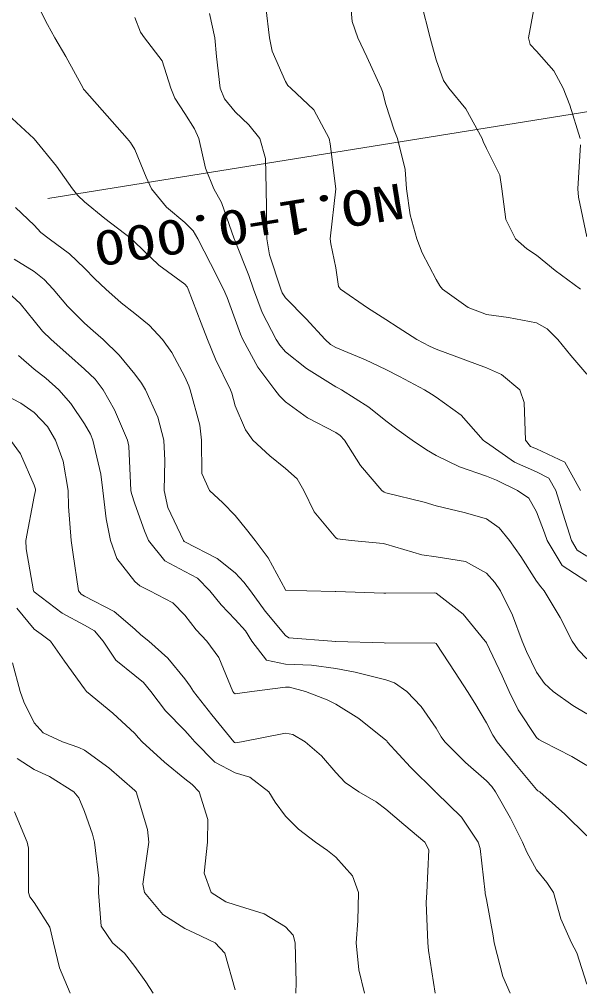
# Model space of a CAD drawing. Units: millimetres at full size, sheet at 1:500; details may follow other scales. Extents: x -209175 to 420500, y 0 to 351151.
# Drawn here: x 141815 to 152967, y 95440 to 114699 of the extents above; entities that cross this region are included whole.
import ezdxf
from ezdxf.enums import TextEntityAlignment as Align

# ---------------------------------------------------------------- set-up
doc = ezdxf.new("R2010")
doc.units = ezdxf.units.MM
doc.header["$LTSCALE"] = 500
for name, color, linetype, lineweight in [('D-BGD-HICN', 7, 'Continuous', 13), ('D-BGD-LWCN', 8, 'Continuous', 13), ('D-STR-HTXT', 7, 'Continuous', 13)]:
    doc.layers.add(name, color=color, linetype=linetype, lineweight=lineweight)
doc.styles.add('ＭＳ ゴシック', font='')
doc.styles.get('ＭＳ ゴシック').set_extended_font_data('MS Gothic')

msp = doc.modelspace()

# ---------------------------------------------------------------- linework, layer by layer
at = {"layer": 'D-BGD-HICN'}
for points in [[(152975.4, 112331), (152773.2, 112993.2), (152641.7, 113331), (152453.2, 113673.2), (152111, 114067.1), (151981.2, 114201.2), (151951.5, 114331), (152111, 115191.4)], [(153111, 103519.9), (152616.5, 103836.5), (152320, 104331), (152267.4, 104487.4), (152111, 104905.9), (151952.5, 105172.5), (151729, 105331), (151313.8, 105533.8), (151111, 105615.9), (150578, 105798), (150111, 106026.2), (149919.2, 106139.2), (149633.3, 106331), (149328.6, 106548.6), (149111, 106716.4), (148767.7, 106987.7), (148229.9, 107331), (148151.8, 107371.8), (148111, 107392.8), (147532.3, 107752.3), (147111, 108087.7), (146996.9, 108216.9), (146924.4, 108331), (146649.7, 108869.7), (146477.6, 109331), (146384.6, 109604.6), (146111, 110289.9), (146098.1, 110318.1), (146092.7, 110331), (145837.5, 111057.5), (145687.5, 111331), (145519.2, 111739.2), (145387.1, 112331), (145301.6, 112521.6), (145111, 112823.8), (144909.3, 113129.3), (144828.1, 113331), (144656.5, 113876.5), (144308.4, 114331), (144224, 114444), (144111, 114739.1)], [(153111, 110372.9), (152945.5, 111165.5), (152929.5, 111331), (152985.4, 112205.4)], [(153111, 95506), (152911.8, 96131.8), (152804.9, 96331), (152591.2, 96811.2), (152445.5, 97331), (152312.8, 97532.8), (152111, 97780.9), (151915.3, 98135.3), (151830, 98331), (151590.8, 98810.8), (151295.2, 99331), (151219.3, 99439.3), (151111, 99551.3), (150695.9, 99915.9), (150284.1, 100331), (150211, 100431), (150111, 100601.3), (149812.4, 101032.4), (149528.9, 101331), (149279.5, 101499.5), (149111, 101559.9), (148495.5, 101715.5), (148111, 101785.1), (147630.8, 101850.8), (147111, 101873.3), (146732.6, 101952.6), (146440.5, 102331), (146317.2, 102537.2), (146111, 102763.3), (145830.4, 103050.4), (145609.2, 103331), (145362.3, 103582.3), (145111, 103713.6), (144710.3, 103930.3), (144388.3, 104331), (144303.1, 104523.1), (144111, 105064.3), (144046.2, 105266.2), (144036.2, 105331), (143991.6, 106211.6), (143966.9, 106331), (143709.8, 106929.8), (143483.8, 107331), (143321, 107541), (143111, 107743.4), (142798, 108018), (142446.1, 108331), (142277.8, 108497.8), (142111, 108705.6), (141829.9, 109049.9), (141520.9, 109331)], [(146111, 95395.6), (145905, 96125), (145711.9, 96331), (145305.5, 96525.5), (145111, 96613.4), (144671.8, 96891.8), (144305.3, 97331), (144275, 97495), (144388.9, 98331), (144364.6, 98584.6), (144141, 99331), (144127.5, 99347.5), (144111, 99362.4), (143594.4, 99814.4), (143111, 100163.3), (142997.5, 100217.5), (142671, 100331), (142287.9, 100507.9), (142111, 100705.3), (141902.9, 101122.9), (141830.2, 101331), (141679.6, 101899.6)]]:
    msp.add_lwpolyline(points, dxfattribs=at)
at = {"layer": 'D-BGD-LWCN'}
for points in [[(153111, 107642.1), (152794.3, 108014.3), (152531.6, 108331), (152320.4, 108540.4), (152111, 108660.4), (151551.9, 108771.9), (151111, 108829.8), (150745.5, 108965.5), (150238.4, 109331), (150180.7, 109400.7), (150111, 109526.5), (149833.6, 110053.6), (149729.1, 110331), (149592.9, 110812.9), (149517.3, 111331), (149494, 111714), (149342.6, 112331), (149274.9, 112494.9), (149111, 113006), (149043, 113263), (149017.9, 113331), (148732.2, 113952.2), (148549, 114331), (148439.9, 114659.9), (148380.7, 115331)], [(153111, 101982.2), (152940.6, 102160.6), (152815.6, 102331), (152579.1, 102799.1), (152262, 103331), (152192.8, 103412.8), (152111, 103521.8), (151797.9, 104017.9), (151568.6, 104331), (151362.7, 104582.7), (151111, 104764.4), (150669.4, 104889.4), (150111, 105024.7), (149873.4, 105093.4), (149111, 105280.5), (149074.3, 105294.3), (149027.9, 105331), (148603.4, 105823.4), (148284.4, 106331), (148202.8, 106422.8), (148111, 106478.6), (147553.1, 106773.1), (147111, 107089.2), (146992, 107212), (146896.7, 107331), (146563.9, 107783.9), (146260.9, 108331), (146217.3, 108437.3), (146111, 108731), (145948.3, 109168.3), (145878.3, 109331), (145620.5, 109840.5), (145365.9, 110331), (145272.2, 110492.2), (145111, 110658.6), (144741.8, 110961.8), (144446.7, 111331), (144340.9, 111560.9), (144111, 112113.8), (144029.6, 112249.6), (143963.6, 112331), (143561, 112781), (143111, 113289.5), (143093.5, 113313.5), (143083.2, 113331), (142740.2, 113960.2), (142521.2, 114331), (142374.5, 114594.5), (142111, 115120.9)], [(152982.6, 109331), (152481.7, 109701.7), (152111, 110007.8), (151917.7, 110137.7), (151687.4, 110331), (151498, 110718), (151418.3, 111331), (151381, 111601), (151111, 112130.4), (151049.7, 112269.7), (151027.6, 112331), (150699.2, 112919.2), (150360.5, 113331), (150259.8, 113479.8), (150111, 113896.6), (150015.2, 114235.2), (149992.6, 114331), (149815.1, 115035.1)], [(153111, 104024.5), (152918.1, 104138.1), (152805.8, 104331), (152638.7, 104858.7), (152493.5, 105331), (152351.7, 105571.7), (152111, 105699.2), (151670.8, 105890.8), (151111, 106282.8), (151082.2, 106302.2), (151045.4, 106331), (150605.4, 106825.4), (150111, 107185.3), (150021.2, 107241.2), (149875.8, 107331), (149378.5, 107598.5), (149111, 107734.3), (148705.4, 107925.4), (148111, 108175), (148010.9, 108230.9), (147900.8, 108331), (147524, 108744), (147111, 109161.7), (147042.6, 109262.6), (147016, 109331), (146796.7, 110016.7), (146738.4, 110331), (146732.2, 110952.2), (146730.1, 111331), (146712.1, 111932.1), (146602.7, 112331), (146384, 112604), (146111, 112862.1), (145896.5, 113116.5), (145808.8, 113331), (145740.6, 113960.6), (145708.1, 114331), (145597.7, 114817.7)], [(152986.9, 105331), (152672.4, 105892.4), (152111, 106157.3), (151986.1, 106206.1), (151891.6, 106331), (151860, 107080), (151775.3, 107331), (151413.6, 107633.6), (151111, 107769.2), (150699.3, 107919.3), (150111, 108141), (149977.3, 108197.3), (149728.5, 108331), (149352.2, 108572.2), (149111, 108728.6), (148742, 108962), (148205.4, 109331), (148165.1, 109385.1), (148111, 109759.4), (148015.7, 110235.7), (147999.8, 110331), (148111, 111331), (148003.3, 112223.3), (147979.2, 112331), (147678.9, 112898.9), (147216, 113331), (147161.7, 113381.7), (147111, 113465.4), (146849.7, 114069.7), (146795.5, 114331), (146722.4, 114942.4)], [(153111, 100887), (152831.6, 101051.6), (152441.7, 101331), (152268.2, 101488.2), (152111, 101711.8), (151906.3, 102126.3), (151824, 102331), (151627.8, 102847.8), (151390.3, 103331), (151279.7, 103499.7), (151111, 103684.9), (150694, 103914), (150111, 104008.3), (149827.3, 104047.3), (149111, 104262.9), (149055.3, 104275.3), (148418.6, 104331), (148148, 104368), (148111, 104384.6), (147683.4, 104903.4), (147479.1, 105331), (147341.6, 105561.6), (147111, 105767.4), (146797.9, 106017.9), (146464.9, 106331), (146312.7, 106532.7), (146111, 107014), (146041.5, 107261.5), (146014.7, 107331), (145722.1, 107942.1), (145557.9, 108331), (145434.2, 108654.2), (145177.3, 109331), (145156.2, 109376.2), (145111, 109431.3), (144590.5, 109810.5), (144111, 110269.5), (144080.8, 110300.8), (144045.1, 110331), (143518.1, 110738.1), (143111, 111070), (142977.5, 111197.5), (142872.1, 111331), (142557.2, 111777.2), (142111, 112323.2), (142106.9, 112326.9), (142101.1, 112331), (141586.7, 112806.7)], [(153111, 99859.8), (152814.2, 100034.2), (152237.6, 100331), (152154.9, 100374.9), (152111, 100415.9), (151746.3, 100966.3), (151561.4, 101331), (151421.4, 101641.4), (151111, 102294.6), (151097.7, 102317.7), (151089.2, 102331), (150650.3, 102870.3), (150111, 103282.6), (150073.5, 103293.5), (149111, 103285.9), (149066.6, 103286.6), (148111, 103321.3), (148101.5, 103321.5), (147535.6, 103331), (147120.9, 103340.9), (147111, 103349.6), (146768.5, 103988.5), (146506.7, 104331), (146333.4, 104553.4), (146111, 104831.9), (145865.4, 105085.4), (145601.3, 105331), (145444.5, 105664.5), (145440.1, 106331), (145409, 106629), (145214.6, 107331), (145187.4, 107407.4), (145111, 107586.1), (144850.8, 108070.8), (144664.3, 108331), (144397.6, 108617.6), (144111, 108850.8), (143843.6, 109063.6), (143538.1, 109331), (143316.8, 109536.8), (143111, 109750), (142814, 110034), (142406.8, 110331), (142242.4, 110462.4), (142111, 110607.5), (141736.4, 110956.4)], [(153111, 98455.8), (152672.5, 98892.5), (152171.8, 99331), (152135.8, 99355.8), (152111, 99377.4), (151678.4, 99898.4), (151326.9, 100331), (151241.9, 100461.9), (151111, 100708.8), (150880.7, 101100.7), (150736.6, 101331), (150490.7, 101710.7), (150111, 102283.7), (150079.5, 102299.5), (149111, 102294.4), (149075.3, 102295.3), (148111, 102326.7), (148106.8, 102326.8), (148035.4, 102331), (147178, 102398), (147111, 102440.6), (146710.5, 102930.5), (146416.3, 103331), (146285.5, 103505.5), (146111, 103693.3), (145753.5, 103973.5), (145111, 104306.6), (145095.6, 104315.6), (145083.5, 104331), (144773, 104993), (144696.7, 105331), (144707.7, 105927.7), (144691.3, 106331), (144568.4, 106788.4), (144324.7, 107331), (144243.3, 107463.3), (144111, 107641.7), (143800.6, 108020.6), (143483.8, 108331), (143284.1, 108504.1), (143111, 108657.1), (142772.4, 108992.4), (142487, 109331), (142306.5, 109526.5), (142111, 109681.4), (141711, 109931)], [(151583.9, 95331), (151438, 95658), (151268.7, 96331), (151246.9, 96466.9), (151111, 97194.4), (151089.1, 97309.1), (151086, 97331), (150986.5, 98206.5), (150947.9, 98331), (150612.9, 98832.9), (150111, 99318.6), (150104.1, 99324.1), (150096.9, 99331), (149601.7, 99821.7), (149139, 100331), (149126.2, 100346.2), (149111, 100361.3), (148572.3, 100792.3), (148111, 101078.6), (147942.4, 101162.4), (147510.1, 101331), (147193.2, 101413.2), (147111, 101416.1), (146443.1, 101331), (146111, 101285.9), (146082.2, 101302.2), (146065.2, 101331), (145786.7, 102006.7), (145545, 102331), (145334.9, 102554.9), (145111, 102848.4), (144871.7, 103091.7), (144413, 103331), (144214.9, 103434.9), (144111, 103514.7), (143755.9, 103975.9), (143629.7, 104331), (143542.2, 104762.2), (143473.3, 105331), (143435.3, 105655.3), (143275, 106331), (143227.6, 106447.6), (143111, 106651.5), (142839.3, 107059.3), (142598.3, 107331), (142344.5, 107564.5), (142111, 107743.5), (141795.5, 108015.5)], [(150092.8, 95331), (149961.2, 96181.2), (149942.6, 96331), (149914.3, 97134.3), (149923.1, 97331), (149961.8, 98181.8), (149886.9, 98331), (149465.1, 98685.1), (149111, 98992.1), (148915.9, 99135.9), (148574.3, 99331), (148300.6, 99520.6), (148111, 99720.3), (147831.3, 100051.3), (147500.6, 100331), (147255.2, 100475.2), (147111, 100499.3), (146237.4, 100331), (146111, 100311.4), (146096.4, 100316.4), (146082.2, 100331), (145647.2, 100867.2), (145283.2, 101331), (145212.8, 101432.8), (145111, 101584.1), (144770.9, 101990.9), (144392.7, 102331), (144234, 102454), (144111, 102569), (143699.1, 102919.1), (143111, 103227.4), (143042.8, 103262.8), (142989.8, 103331), (142880.9, 104100.9), (142842.9, 104331), (142789.8, 105009.8), (142785.5, 105331), (142688.4, 105908.4), (142537.2, 106331), (142377.6, 106597.6), (142111, 106879.4), (141847.2, 107067.2), (141327.8, 107331)], [(148686.2, 95331), (148573.6, 95793.6), (148517.5, 96331), (148549.4, 96769.4), (148565.3, 97331), (148445.8, 97665.8), (148111, 98032.2), (147946.1, 98166.1), (147709.6, 98331), (147368.5, 98588.5), (147111, 98848.9), (146908.5, 99128.5), (146781.9, 99331), (146403.9, 99623.9), (146111, 99711.9), (145703.6, 99923.6), (145306, 100331), (145217.8, 100437.8), (145111, 100551), (144722, 100942), (144428.9, 101331), (144287.8, 101507.8), (144111, 101647.1), (143735.3, 101955.3), (143485.6, 102331), (143313.4, 102533.4), (143111, 102650.8), (142669.1, 102889.1), (142111, 103310.4), (142101.5, 103321.5), (142098.3, 103331), (141947.7, 104167.7), (141942.1, 104331), (142111, 105210.1), (142137.7, 105331), (142136.4, 105356.4), (142111, 105431.3), (141837.8, 106057.8), (141636.8, 106331)], [(147314.7, 95331), (147324.9, 95544.9), (147302.8, 96331), (147264.4, 96484.4), (147111, 96648.7), (146689.1, 96909.1), (146111, 97085.1), (145924.5, 97144.5), (145632.4, 97331), (145494.9, 97714.9), (145561.4, 98331), (145564.2, 98784.2), (145391.5, 99331), (145257.4, 99477.4), (145111, 99594.9), (144707, 99927), (144258.8, 100331), (144187.2, 100407.2), (144111, 100491.3), (143676, 100896), (143153.9, 101331), (143133.1, 101353.1), (143111, 101381.5), (142714.2, 101934.2), (142433.7, 102331), (142251.8, 102471.8), (142111, 102572.8), (141764.9, 102984.9)], [(144474.9, 95331), (144332.7, 95552.7), (144111, 95862.8), (143908.1, 96128.1), (143669.9, 96331), (143440.1, 96660.1), (143391.9, 97331), (143396.3, 97616.3), (143311, 98331), (143271.7, 98491.7), (143111, 98939.7), (142996.2, 99216.2), (142900.4, 99331), (142417.4, 99637.4), (142111, 99776), (141774.1, 99994.1)], [(142828.7, 95331), (142611.3, 95831.3), (142491.1, 96331), (142420.5, 96640.5), (142111, 97129.9), (142023.7, 97243.7), (141996.2, 97331), (141993.5, 98213.5), (141970, 98331), (141714.9, 98934.9)]]:
    msp.add_lwpolyline(points, dxfattribs=at)
at = {"layer": 'D-STR-HTXT'}
msp.add_line((142379.8, 111136.4), (162619.5, 114393), dxfattribs=at)

# ---------------------------------------------------------------- texts
at = {"layer": 'D-STR-HTXT', "style": 'ＭＳ ゴシック', "width": 1.3}
msp.add_text('NO.1+0.000', height=705, rotation=189.141, dxfattribs=at).set_placement((143362.1, 109756.8), align=Align.TOP_RIGHT)

doc.saveas('drawing.dxf')
